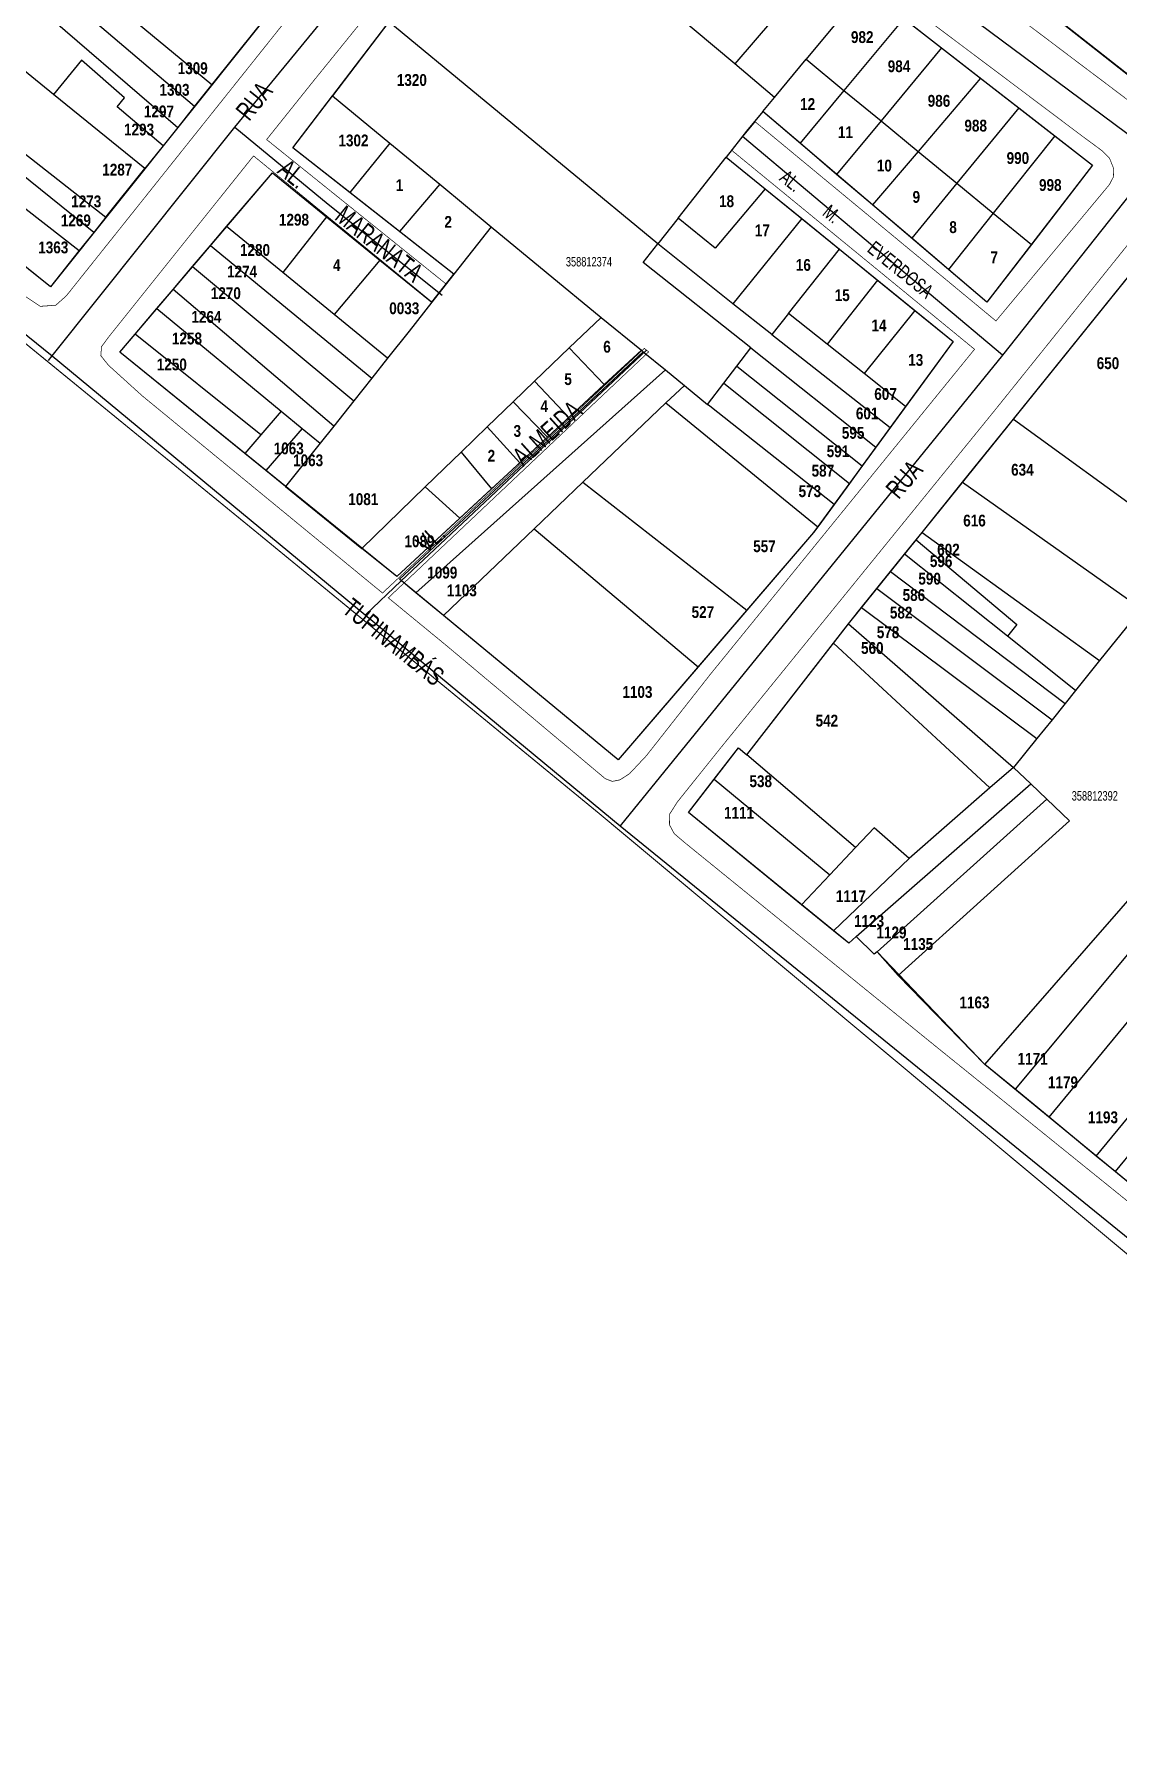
# Model space of a CAD drawing. Extents: x 200120 to 201962, y 4837541 to 4839252.
# Drawn here: x 201459.8 to 201689.9, y 4837547.8 to 4837910 of the extents above; entities that cross this region are included whole.
import ezdxf
from ezdxf.enums import TextEntityAlignment as Align

# ---------------------------------------------------------------- set-up
doc = ezdxf.new("R2010")
doc.units = 0
doc.header["$LTSCALE"] = 3
doc.header["$MEASUREMENT"] = 0
doc.linetypes.add('PHANTOMX2', pattern=[5, 2.5, -0.5, 0.5, -0.5, 0.5, -0.5])
for name, color, linetype in [('CD-MALHA-LOTES', 40, 'CONTINUOUS'), ('CD_TXT_QUADRA', 7, 'CONTINUOUS'), ('LM-LIM-SETOR-FISCAL', 7, 'CONTINUOUS'), ('RU-QUADRAS', 210, 'CONTINUOUS'), ('SV-EIXO-RUA-N-PAV', 6, 'CONTINUOUS'), ('SV-EIXO-RUA-PAV', 20, 'CONTINUOUS'), ('SV-RUA-NAO-PAV-S-GUIA-C-GUIA', 7, 'PHANTOMX2'), ('SV-RUA-PAVIM-S-GUIA-C-GUIA', 7, 'CONTINUOUS'), ('SV-TXT-RUA-N-PAV-S-GUIA-C-GUIA', 7, 'CONTINUOUS'), ('SV-TXT-RUA-PAV-S-GUIA-C-GUIA', 7, 'CONTINUOUS'), ('Th_NmrPort', 1, 'CONTINUOUS')]:
    doc.layers.add(name, color=color, linetype=linetype)
doc.styles.add('3588-12-2D_TXT$0$ARIAL', font='ARIAL.TTF')
doc.styles.add('ARIAL', font='ARIAL.TTF')
doc.styles.get("Standard").update_dxf_attribs({"font": 'swisscbo.ttf'})
doc.linetypes.add('Limite', pattern='A,20,-3,[130,ltypeshp.shx,S=6.35,R=0,X=0,Y=0],-3,20', length=46)

msp = doc.modelspace()

# ---------------------------------------------------------------- linework, layer by layer
at = {"layer": 'CD-MALHA-LOTES', "linetype": 'Continuous'}
for p, q in [((201463.7, 4837927.34), (201497.5, 4837899.33)), ((201627.73, 4837926.19), (201608.38, 4837903.71)), ((201460.47, 4837923.08), (201493.83, 4837894.74)), ((201608.38, 4837903.71), (201586.75, 4837921.88)), ((201636, 4837919.77), (201623.52, 4837904.7)), ((201457.2, 4837918.76), (201490.25, 4837890.26)), ((201511.87, 4837917.33), (201497.5, 4837899.33)), ((201535.05, 4837912.61), (201523.09, 4837896.95)), ((201592.07, 4837865.55), (201535.05, 4837912.61)), ((201644.24, 4837913.36), (201631.56, 4837898.1)), ((201644.24, 4837913.36), (201652.26, 4837907.12)), ((201698.5, 4837896.12), (201677.32, 4837912.77)), ((201463.94, 4837897.24), (201449.55, 4837908.93)), ((201652.26, 4837907.12), (201639.42, 4837891.65)), ((201652.26, 4837907.12), (201660.55, 4837900.68)), ((201469.83, 4837904.53), (201463.94, 4837897.24)), ((201478.97, 4837896.51), (201469.83, 4837904.53)), ((201616.82, 4837896.61), (201608.38, 4837903.71)), ((201616.82, 4837896.61), (201623.52, 4837904.7)), ((201623.52, 4837904.7), (201631.56, 4837898.1)), ((201497.5, 4837899.33), (201493.83, 4837894.74)), ((201631.56, 4837898.1), (201622.25, 4837886.9)), ((201631.56, 4837898.1), (201639.42, 4837891.65)), ((201660.55, 4837900.68), (201647.31, 4837885.17)), ((201660.55, 4837900.68), (201668.64, 4837894.39)), ((201483.28, 4837881.54), (201463.94, 4837897.24)), ((201477.41, 4837894.61), (201478.97, 4837896.51)), ((201487.14, 4837886.37), (201477.41, 4837894.61)), ((201493.83, 4837894.74), (201490.25, 4837890.26)), ((201514.68, 4837885.94), (201523.09, 4837896.95)), ((201523.09, 4837896.95), (201535.26, 4837886.92)), ((201614.35, 4837893.62), (201616.82, 4837896.61)), ((201668.64, 4837894.39), (201655.53, 4837878.42)), ((201668.64, 4837894.39), (201676.28, 4837888.45)), ((201449.56, 4837891.13), (201475.03, 4837871.2)), ((201614.35, 4837893.62), (201610.88, 4837889.44)), ((201622.25, 4837886.9), (201614.35, 4837893.62)), ((201639.42, 4837891.65), (201630.01, 4837880.3)), ((201639.42, 4837891.65), (201647.31, 4837885.17)), ((201472.44, 4837867.97), (201447.29, 4837888.22)), ((201490.25, 4837890.26), (201487.14, 4837886.37)), ((201610.88, 4837889.44), (201606.58, 4837883.98)), ((201676.28, 4837888.45), (201663.23, 4837872.09)), ((201676.28, 4837888.45), (201684.27, 4837882.24)), ((201487.14, 4837886.37), (201483.28, 4837881.54)), ((201526.79, 4837876.43), (201514.68, 4837885.94)), ((201535.26, 4837886.92), (201526.79, 4837876.43)), ((201535.26, 4837886.92), (201545.84, 4837878.2)), ((201596.38, 4837870.99), (201606.58, 4837883.98)), ((201606.58, 4837883.98), (201614.88, 4837877.23)), ((201630.01, 4837880.3), (201622.25, 4837886.9)), ((201647.31, 4837885.17), (201637.62, 4837873.83)), ((201647.31, 4837885.17), (201655.53, 4837878.42)), ((201475.03, 4837871.2), (201483.28, 4837881.54)), ((201500.63, 4837869.22), (201510.36, 4837880.63)), ((201510.36, 4837880.63), (201521.82, 4837871.32)), ((201637.62, 4837873.83), (201630.01, 4837880.3)), ((201684.27, 4837882.24), (201671.32, 4837865.46)), ((201537.27, 4837868.19), (201526.79, 4837876.43)), ((201545.84, 4837878.2), (201537.27, 4837868.19)), ((201545.84, 4837878.2), (201556.74, 4837869.2)), ((201614.88, 4837877.23), (201604.24, 4837864.67)), ((201614.88, 4837877.23), (201622.63, 4837870.93)), ((201655.53, 4837878.42), (201645.95, 4837866.74)), ((201655.53, 4837878.42), (201663.23, 4837872.09)), ((201454.59, 4837875.71), (201469.38, 4837864.14)), ((201645.95, 4837866.74), (201637.62, 4837873.83)), ((201475.03, 4837871.2), (201472.44, 4837867.97)), ((201497.21, 4837865.21), (201500.63, 4837869.22)), ((201512.53, 4837859.5), (201500.63, 4837869.22)), ((201521.82, 4837871.32), (201512.53, 4837859.5)), ((201521.82, 4837871.32), (201533.15, 4837862.13)), ((201556.74, 4837869.2), (201548.82, 4837859.12)), ((201556.74, 4837869.2), (201580.04, 4837849.99)), ((201596.38, 4837870.99), (201592.07, 4837865.55)), ((201604.24, 4837864.67), (201596.38, 4837870.99)), ((201622.63, 4837870.93), (201607.99, 4837852.88)), ((201622.63, 4837870.93), (201630.6, 4837864.45)), ((201663.23, 4837872.09), (201653.7, 4837860.15)), ((201663.23, 4837872.09), (201671.32, 4837865.46)), ((201463.27, 4837856.48), (201449.01, 4837867.94)), ((201472.44, 4837867.97), (201469.38, 4837864.14)), ((201493.42, 4837860.76), (201497.21, 4837865.21)), ((201497.21, 4837865.21), (201531.4, 4837837.07)), ((201548.82, 4837859.12), (201537.27, 4837868.19)), ((201588.97, 4837861.61), (201592.07, 4837865.55)), ((201607.99, 4837852.88), (201592.07, 4837865.55)), ((201653.7, 4837860.15), (201645.95, 4837866.74)), ((201671.32, 4837865.46), (201661.86, 4837853.21)), ((201469.38, 4837864.14), (201463.27, 4837856.48)), ((201533.15, 4837862.13), (201523.47, 4837850.56)), ((201533.15, 4837862.13), (201544.15, 4837853.19)), ((201611.82, 4837843.49), (201588.97, 4837861.61)), ((201619.77, 4837850.79), (201630.6, 4837864.45)), ((201630.6, 4837864.45), (201638.67, 4837857.9)), ((201489.27, 4837855.9), (201493.42, 4837860.76)), ((201493.42, 4837860.76), (201527.58, 4837832.27)), ((201523.47, 4837850.56), (201512.53, 4837859.5)), ((201548.82, 4837859.12), (201544.15, 4837853.19)), ((201661.86, 4837853.21), (201653.7, 4837860.15)), ((201667.49, 4837828.4), (201692.23, 4837859.09)), ((201485.82, 4837851.85), (201489.27, 4837855.9)), ((201523.34, 4837826.92), (201489.27, 4837855.9)), ((201638.67, 4837857.9), (201627.99, 4837844.28)), ((201638.67, 4837857.9), (201646.6, 4837851.45)), ((201481.21, 4837846.45), (201485.82, 4837851.85)), ((201485.82, 4837851.85), (201512.19, 4837830.11)), ((201544.15, 4837853.19), (201539.32, 4837847.04)), ((201616.26, 4837846.36), (201607.99, 4837852.88)), ((201619.77, 4837850.79), (201616.26, 4837846.36)), ((201627.99, 4837844.28), (201619.77, 4837850.79)), ((201646.6, 4837851.45), (201635.86, 4837838.05)), ((201646.6, 4837851.45), (201654.69, 4837844.88)), ((201534.78, 4837841.33), (201523.47, 4837850.56)), ((201573.28, 4837843.5), (201580.04, 4837849.99)), ((201580.04, 4837849.99), (201588.59, 4837843.01)), ((201477.95, 4837842.63), (201481.21, 4837846.45)), ((201507.88, 4837825.07), (201481.21, 4837846.45)), ((201539.32, 4837847.04), (201534.78, 4837841.33)), ((201565.93, 4837836.43), (201573.28, 4837843.5)), ((201573.28, 4837843.5), (201580.73, 4837835.74)), ((201608.85, 4837839.62), (201611.82, 4837843.49)), ((201611.82, 4837843.49), (201638.34, 4837822.47)), ((201616.26, 4837846.36), (201641.35, 4837826.6)), ((201635.86, 4837838.05), (201627.99, 4837844.28)), ((201654.69, 4837844.88), (201644.63, 4837831.1)), ((201504.5, 4837821.12), (201477.95, 4837842.63)), ((201534.78, 4837841.33), (201531.4, 4837837.07)), ((201537.26, 4837794.48), (201588.99, 4837842.68)), ((201588.59, 4837843.01), (201580.73, 4837835.74)), ((201588.59, 4837843.01), (201588.99, 4837842.68)), ((201588.99, 4837842.68), (201593.68, 4837838.85)), ((201531.4, 4837837.07), (201527.58, 4837832.27)), ((201593.68, 4837838.85), (201540.75, 4837791.6)), ((201563.64, 4837834.24), (201565.93, 4837836.43)), ((201565.93, 4837836.43), (201573.2, 4837828.78)), ((201593.68, 4837838.85), (201597.71, 4837835.56)), ((201606.1, 4837836.02), (201608.85, 4837839.62)), ((201608.85, 4837839.62), (201635.45, 4837818.52)), ((201644.63, 4837831.1), (201635.86, 4837838.05)), ((201561.38, 4837832.06), (201563.64, 4837834.24)), ((201580.73, 4837835.74), (201573.2, 4837828.78)), ((201593.81, 4837831.83), (201597.71, 4837835.56)), ((201597.71, 4837835.56), (201602.65, 4837831.52)), ((201602.65, 4837831.52), (201606.1, 4837836.02)), ((201606.1, 4837836.02), (201632.7, 4837814.74)), ((201512.19, 4837830.11), (201507.88, 4837825.07)), ((201512.19, 4837830.11), (201516.68, 4837826.41)), ((201527.58, 4837832.27), (201523.34, 4837826.92)), ((201555.91, 4837826.78), (201561.38, 4837832.06)), ((201561.38, 4837832.06), (201568.69, 4837824.6)), ((201576.21, 4837815.02), (201593.81, 4837831.83)), ((201593.81, 4837831.83), (201626.02, 4837805.59)), ((201603.1, 4837831.15), (201602.65, 4837831.52)), ((201629.47, 4837810.32), (201603.1, 4837831.15)), ((201644.63, 4837831.1), (201641.35, 4837826.6)), ((201516.68, 4837826.41), (201508.96, 4837817.5)), ((201516.68, 4837826.41), (201520.46, 4837823.3)), ((201523.34, 4837826.92), (201520.46, 4837823.3)), ((201550.34, 4837821.41), (201555.91, 4837826.78)), ((201555.91, 4837826.78), (201562.8, 4837819.16)), ((201573.2, 4837828.78), (201568.69, 4837824.6)), ((201641.35, 4837826.6), (201638.34, 4837822.47)), ((201656.72, 4837815.04), (201667.49, 4837828.4)), ((201667.49, 4837828.4), (201704.71, 4837801.4)), ((201507.88, 4837825.07), (201504.5, 4837821.12)), ((201520.46, 4837823.3), (201513.15, 4837814.11)), ((201568.69, 4837824.6), (201562.8, 4837819.16)), ((201638.34, 4837822.47), (201635.45, 4837818.52)), ((201508.96, 4837817.5), (201504.5, 4837821.12)), ((201546.77, 4837817.96), (201550.34, 4837821.41)), ((201550.34, 4837821.41), (201556.83, 4837813.65)), ((201562.8, 4837819.16), (201556.83, 4837813.65)), ((201635.45, 4837818.52), (201632.7, 4837814.74)), ((201513.15, 4837814.11), (201508.96, 4837817.5)), ((201542.72, 4837814.03), (201546.77, 4837817.96)), ((201565.85, 4837805.13), (201576.21, 4837815.02)), ((201576.21, 4837815.02), (201610.96, 4837787.89)), ((201632.7, 4837814.74), (201629.47, 4837810.32)), ((201648.12, 4837804.38), (201656.72, 4837815.04)), ((201656.72, 4837815.04), (201694.56, 4837788.23)), ((201513.15, 4837814.11), (201529.32, 4837801.01)), ((201529.32, 4837801.01), (201542.72, 4837814.03)), ((201542.72, 4837814.03), (201550.07, 4837807.4)), ((201556.83, 4837813.65), (201550.07, 4837807.4)), ((201550.07, 4837807.4), (201536.7, 4837795.03)), ((201629.47, 4837810.32), (201626.02, 4837805.59)), ((201546.61, 4837786.75), (201565.85, 4837805.13)), ((201565.85, 4837805.13), (201600.62, 4837775.88)), ((201625.11, 4837804.34), (201610.96, 4837787.89)), ((201626.02, 4837805.59), (201625.11, 4837804.34)), ((201646.89, 4837802.85), (201648.12, 4837804.38)), ((201648.12, 4837804.38), (201685.78, 4837777.21)), ((201536.7, 4837795.03), (201529.32, 4837801.01)), ((201644.41, 4837799.77), (201646.89, 4837802.85)), ((201646.89, 4837802.85), (201668.25, 4837784.87)), ((201641.46, 4837796.12), (201644.41, 4837799.77)), ((201666.24, 4837782.37), (201644.41, 4837799.77)), ((201540.75, 4837791.6), (201537.26, 4837794.48)), ((201638.52, 4837792.47), (201641.46, 4837796.12)), ((201641.46, 4837796.12), (201678.45, 4837768.11)), ((201546.61, 4837786.75), (201540.75, 4837791.6)), ((201635.27, 4837788.44), (201638.52, 4837792.47)), ((201638.52, 4837792.47), (201675.7, 4837764.69)), ((201583.64, 4837756.14), (201546.61, 4837786.75)), ((201610.96, 4837787.89), (201600.62, 4837775.88)), ((201632.77, 4837785.34), (201635.27, 4837788.44)), ((201635.27, 4837788.44), (201672.48, 4837760.7)), ((201692.66, 4837785.76), (201685.78, 4837777.21)), ((201629.35, 4837780.94), (201632.53, 4837785.03)), ((201632.53, 4837785.03), (201632.77, 4837785.34)), ((201632.53, 4837785.03), (201667.55, 4837754.57)), ((201668.25, 4837784.87), (201666.24, 4837782.37)), ((201680.67, 4837770.86), (201666.24, 4837782.37)), ((201610.94, 4837757.24), (201629.35, 4837780.94)), ((201629.35, 4837780.94), (201662.53, 4837750.21)), ((201600.62, 4837775.88), (201583.64, 4837756.14)), ((201685.78, 4837777.21), (201680.67, 4837770.86)), ((201678.45, 4837768.11), (201675.7, 4837764.69)), ((201680.67, 4837770.86), (201678.45, 4837768.11)), ((201675.7, 4837764.69), (201672.48, 4837760.7)), ((201672.48, 4837760.7), (201667.55, 4837754.57)), ((201604.03, 4837752.08), (201609.17, 4837758.75)), ((201609.17, 4837758.75), (201610.94, 4837757.24)), ((201634.02, 4837737.6), (201610.94, 4837757.24)), ((201667.55, 4837754.57), (201662.53, 4837750.21)), ((201667.55, 4837754.57), (201671.16, 4837751.12)), ((201598.56, 4837744.98), (201604.03, 4837752.08)), ((201604.03, 4837752.08), (201628.56, 4837731.81)), ((201634.16, 4837718.71), (201671.16, 4837751.12)), ((201662.53, 4837750.21), (201645.36, 4837735.28)), ((201671.16, 4837751.12), (201674.58, 4837747.84)), ((201638.59, 4837715.48), (201674.58, 4837747.84)), ((201674.58, 4837747.84), (201679.4, 4837743.23)), ((201622.58, 4837725.46), (201598.56, 4837744.98)), ((201679.4, 4837743.23), (201643.07, 4837710.43)), ((201637.93, 4837741.75), (201634.02, 4837737.6)), ((201645.36, 4837735.28), (201637.93, 4837741.75)), ((201634.02, 4837737.6), (201628.56, 4837731.81)), ((201645.36, 4837735.28), (201629.35, 4837719.95)), ((201661.45, 4837691.61), (201699.56, 4837735.25)), ((201628.56, 4837731.81), (201622.58, 4837725.46)), ((201705.07, 4837730.98), (201667.87, 4837686.34)), ((201629.35, 4837719.95), (201622.58, 4837725.46)), ((201632.58, 4837717.33), (201629.35, 4837719.95)), ((201634.16, 4837718.71), (201632.58, 4837717.33)), ((201637.99, 4837714.95), (201634.16, 4837718.71)), ((201638.59, 4837715.48), (201637.99, 4837714.95)), ((201643.07, 4837710.43), (201638.59, 4837715.48)), ((201661.45, 4837691.61), (201643.07, 4837710.43)), ((201675.09, 4837680.39), (201699.85, 4837710.48)), ((201685.07, 4837672.18), (201707.34, 4837699.22)), ((201711.35, 4837696.1), (201689.09, 4837668.88)), ((201667.87, 4837686.34), (201661.45, 4837691.61)), ((201675.09, 4837680.39), (201667.87, 4837686.34)), ((201685.07, 4837672.18), (201675.09, 4837680.39)), ((201689.09, 4837668.88), (201685.07, 4837672.18)), ((201693.1, 4837665.58), (201689.09, 4837668.88))]:
    msp.add_line(p, q, dxfattribs=at)
at = {"layer": 'LM-LIM-SETOR-FISCAL', "linetype": 'Limite', "ltscale": 0.1, "const_width": 0.25}
msp.add_lwpolyline([(201798.93, 4838229.75), (201783.06, 4838223.87), (201823.61, 4838168.46), (201842.84, 4838140.99), (201862.71, 4838114.09), (201890.55, 4838098.52), (201916.78, 4838054.69), (201935.55, 4838022.18), (201944.37, 4838013.43), (201961.97, 4837996.38), (201955.8, 4837987.86), (201950.51, 4837976.98), (201929.83, 4837902.32), (201923.4, 4837882.59), (201911.55, 4837842.75), (201890.06, 4837771.54), (201857.04, 4837675.61), (201850.63, 4837650.2), (201815.59, 4837547.98), (201579.65, 4837744.79), (201506.91, 4837804.48), (201315.19, 4837961.05)], dxfattribs=at)
at = {"layer": 'RU-QUADRAS', "color": 6, "linetype": 'Continuous'}
for points in [[(201356.98, 4837941.84), (201451.21, 4838055.71), (201454.11, 4838055.89), (201525.06, 4838003.15), (201558.92, 4837976.25), (201537.41, 4837948.54), (201505.03, 4837973.63), (201502.44, 4837970.54), (201534.72, 4837945.94), (201463.27, 4837856.48)], [(201661.27, 4837925.39), (201701.78, 4837971.8), (201736.53, 4837944.31), (201698.5, 4837896.12)], [(201477.95, 4837842.63), (201510.36, 4837880.63), (201544.15, 4837853.19), (201548.82, 4837859.12), (201514.68, 4837885.94), (201576.09, 4837966.34), (201684.27, 4837882.24), (201661.86, 4837853.21), (201614.35, 4837893.62), (201610.88, 4837889.44), (201606.58, 4837883.98), (201654.69, 4837844.88), (201625.11, 4837804.34), (201583.64, 4837756.14), (201537.26, 4837794.48), (201588.99, 4837842.68), (201588.59, 4837843.01), (201536.7, 4837795.03)], [(201598.56, 4837744.98), (201609.17, 4837758.75), (201610.94, 4837757.24), (201632.77, 4837785.34), (201701.99, 4837871.19), (201749.26, 4837833.63), (201718.67, 4837792.69), (201704.98, 4837775.78), (201707.22, 4837773.96), (201752.26, 4837828.24), (201805.56, 4837785.34), (201769.76, 4837743.5), (201723.52, 4837783.64), (201722.08, 4837781.92), (201767.9, 4837741.92), (201702.22, 4837658.07), (201661.45, 4837691.61), (201638.59, 4837715.48), (201637.99, 4837714.95), (201634.16, 4837718.71), (201632.58, 4837717.33)]]:
    msp.add_lwpolyline(points, close=True, dxfattribs=at)
at = {"layer": 'SV-EIXO-RUA-N-PAV'}
msp.add_lwpolyline([(201502.36, 4837890.28), (201522.15, 4837874.01), (201546.32, 4837854.67)], dxfattribs=at)
at = {"layer": 'SV-EIXO-RUA-PAV'}
for points in [[(201876.96, 4837736.87), (201871.27, 4837741.63), (201819.68, 4837784.06), (201816.21, 4837786.98), (201698.43, 4837883.91), (201653.11, 4837917.6), (201620.76, 4837942.44), (201572.53, 4837979.68), (201449.56, 4838070.71), (201325.77, 4838164.65), (201279.81, 4838200.11), (201249.4, 4838222.76), (201202.96, 4838257.34), (201159.2, 4838289.98)], [(201462.82, 4837840.83), (201463.63, 4837841.81), (201502.36, 4837890.28), (201544.25, 4837941.28), (201572.53, 4837979.68), (201598.35, 4838010.19), (201648.81, 4838072.02), (201671.01, 4838097.85), (201705.28, 4838142.72), (201723.66, 4838165.64), (201737.49, 4838182.88), (201757.15, 4838207.14), (201768.45, 4838218.44), (201779.33, 4838224.71), (201795.56, 4838229.31), (201844.24, 4838232.12)], [(201873.43, 4838102.76), (201825.66, 4838043.44), (201794.58, 4838003.62), (201775.17, 4837978.71), (201754.4, 4837952.6), (201744.67, 4837940.7), (201698.43, 4837883.91), (201665.19, 4837841.98), (201584.12, 4837742.18), (201584.11, 4837742.17)], [(201159.2, 4838089.84), (201163.85, 4838085.97), (201174.55, 4838076.89), (201184.61, 4838068.39), (201223.82, 4838035.29), (201343.74, 4837939.61), (201395.67, 4837896.65), (201463.63, 4837841.81), (201584.12, 4837742.18), (201703.06, 4837645.64), (201765.46, 4837593.92)], [(201665.19, 4837841.98), (201610.05, 4837888.34)], [(201530.05, 4837786.89), (201537.68, 4837794.12), (201589.69, 4837843.02)]]:
    msp.add_lwpolyline(points, dxfattribs=at)
at = {"layer": 'SV-RUA-NAO-PAV-S-GUIA-C-GUIA', "const_width": 0.15}
for points in [[(201509.11, 4837887.68), (201547.21, 4837857.03)], [(201544.21, 4837853.23), (201506.34, 4837884.22)]]:
    msp.add_lwpolyline(points, dxfattribs=at)
at = {"layer": 'SV-RUA-PAVIM-S-GUIA-C-GUIA', "const_width": 0.15}
for points in [[(201457.3, 4837854.86), (201461.11, 4837852.32), (201464.4, 4837852.56), (201466.65, 4837854.57), (201511.96, 4837911.36), (201537.99, 4837943.45), (201502.43, 4837970.5), (201505.13, 4837973.56), (201510.36, 4837969.51), (201514.17, 4837966.55), (201520.39, 4837961.73), (201540.3, 4837946.3), (201561.63, 4837972.59), (201562.49, 4837974.07), (201562.97, 4837975.85), (201562.56, 4837977.69), (201560.91, 4837979.4), (201555.01, 4837984.28), (201497.42, 4838027.9), (201455.86, 4838059.32)], [(201509.11, 4837887.68), (201519.01, 4837900.05), (201564.87, 4837956.67)], [(201657.87, 4837921.62), (201695.94, 4837892.91), (201697.2, 4837892.39), (201699.44, 4837892.76), (201701.48, 4837894.63), (201713.15, 4837909.35), (201739.89, 4837942.52)], [(201640.18, 4837919.9), (201682.19, 4837888.34), (201686.18, 4837885.4), (201687.89, 4837883.7), (201688.76, 4837881.52), (201688.71, 4837879.77), (201687.86, 4837878.14), (201663.8, 4837849.22), (201612.75, 4837891.43), (201607.73, 4837885.42), (201659.25, 4837843.22), (201603.32, 4837774.43), (201589.64, 4837757.03), (201586.06, 4837753.22), (201584.01, 4837751.91), (201582.42, 4837751.61), (201580.95, 4837752.17), (201547.18, 4837780.46), (201534.92, 4837790.52), (201590.13, 4837842.66), (201589.22, 4837843.41), (201581.19, 4837835.9), (201573.65, 4837828.86), (201568.85, 4837824.38), (201562.71, 4837818.65), (201556.96, 4837813.27), (201550.73, 4837807.46), (201533.69, 4837791.54), (201482.73, 4837833.35), (201475.57, 4837839.83), (201473.95, 4837841.86), (201474.09, 4837843.75), (201475.57, 4837845.78), (201506.34, 4837884.22)], [(201699.6, 4837656.23), (201651.25, 4837695.25), (201597.71, 4837738.69), (201595.56, 4837740.53), (201594.55, 4837742.4), (201594.58, 4837744.66), (201596.24, 4837747.26), (201605.33, 4837758.61), (201663.79, 4837830.58), (201697.03, 4837871.95)]]:
    msp.add_lwpolyline(points, dxfattribs=at)

# ---------------------------------------------------------------- texts
at = {"layer": 'CD_TXT_QUADRA', "color": 7, "linetype": 'Continuous', "style": 'ARIAL', "width": 0.7}
for s, p in [('358812374', (201572.58, 4837860.78)), ('358812392', (201679.86, 4837747.54))]:
    msp.add_text(s, height=2, dxfattribs=at).set_placement(p)
at = {"layer": 'SV-TXT-RUA-N-PAV-S-GUIA-C-GUIA', "style": '3588-12-2D_TXT$0$ARIAL', "width": 0.7}
for s, rotation, p in [('AL.         MARANATA', 321, (201511.15, 4837880.72)), ('VL.                    ALMEIDA', 42.0027, (201543.03, 4837799.74))]:
    msp.add_text(s, height=4, rotation=rotation, dxfattribs=at).set_placement(p)
at = {"layer": 'SV-TXT-RUA-PAV-S-GUIA-C-GUIA', "width": 0.7}
for s, height, rotation, style, p in [('RUA', 4, 51, 'ARIAL', (201505.4, 4837891.41)), ('AL.         M.           EVERDOSA', 3, 321, 'ARIAL', (201617.66, 4837879.15)), ('RUA', 4, 49.342, '3588-12-2D_TXT$0$ARIAL', (201643.15, 4837811.22)), ('TUPINAMBÁS', 4, 321, 'ARIAL', (201524.9, 4837787.61))]:
    msp.add_text(s, height=height, rotation=rotation, dxfattribs=dict(at, style=style)).set_placement(p)
at = {"layer": 'Th_NmrPort', "color": 1}
for s, p in [('982', (201633.04, 4837909.4)), ('1309', (201490.25, 4837902.81)), ('1320', (201536.73, 4837900.31)), ('984', (201640.84, 4837903.22)), ('1303', (201486.39, 4837898.23)), ('1297', (201483.09, 4837893.64)), ('12', (201622.26, 4837895.21)), ('986', (201649.32, 4837895.89)), ('1293', (201478.87, 4837889.8)), ('988', (201657.11, 4837890.63)), ('1302', (201524.35, 4837887.49)), ('11', (201630.29, 4837889.26)), ('10', (201638.54, 4837882.16)), ('990', (201666.06, 4837883.76)), ('1287', (201474.26, 4837881.3)), ('1', (201536.5, 4837878)), ('9', (201646.11, 4837875.52)), ('998', (201672.93, 4837878.04)), ('1273', (201467.67, 4837874.58)), ('18', (201605.07, 4837874.61)), ('1269', (201465.47, 4837870.55)), ('1298', (201511.73, 4837870.68)), ('2', (201546.82, 4837870.22)), ('17', (201612.64, 4837868.43)), ('8', (201653.9, 4837869.11)), ('1363', (201460.68, 4837864.81)), ('1280', (201503.47, 4837864.27)), ('4', (201523.2, 4837861.06)), ('16', (201621.35, 4837861.1)), ('7', (201662.62, 4837862.7)), ('1274', (201500.72, 4837859.69)), ('1270', (201497.28, 4837855.11)), ('15', (201629.6, 4837854.69)), ('1264', (201493.16, 4837850.08)), ('0033', (201535.12, 4837851.91)), ('14', (201637.4, 4837848.28)), ('1258', (201489.03, 4837845.5)), ('6', (201580.51, 4837843.75)), ('1250', (201485.82, 4837840)), ('13', (201645.19, 4837840.96)), ('650', (201685.16, 4837840.27)), ('5', (201572.25, 4837836.89)), ('607', (201637.99, 4837833.74)), ('4', (201567.21, 4837831.17)), ('601', (201634.09, 4837829.62)), ('3', (201561.48, 4837825.9)), ('595', (201631.11, 4837825.5)), ('1063', (201510.61, 4837822.2)), ('2', (201555.98, 4837820.64)), ('591', (201627.9, 4837821.6)), ('1063', (201514.73, 4837819.68)), ('587', (201624.69, 4837817.48)), ('634', (201667.01, 4837817.68)), ('1081', (201526.43, 4837811.44)), ('573', (201621.94, 4837813.13)), ('616', (201656.85, 4837806.9)), ('1089', (201538.35, 4837802.51)), ('557', (201612.31, 4837801.46)), ('602', (201651.33, 4837800.74)), ('1099', (201543.19, 4837795.87)), ('596', (201649.78, 4837798.3)), ('1103', (201547.33, 4837792.1)), ('590', (201647.34, 4837794.58)), ('586', (201644, 4837791.12)), ('527', (201599.24, 4837787.5)), ('582', (201641.3, 4837787.39)), ('578', (201638.52, 4837783.22)), ('560', (201635.18, 4837779.88)), ('1103', (201584.57, 4837770.56)), ('542', (201625.54, 4837764.48)), ('538', (201611.52, 4837751.64)), ('1111', (201606.12, 4837744.96)), ('1117', (201629.84, 4837727.27)), ('1123', (201633.7, 4837722.01)), ('1129', (201638.45, 4837719.57)), ('1135', (201644.11, 4837717.13)), ('1163', (201656.05, 4837704.74)), ('1171', (201668.39, 4837692.8)), ('1179', (201674.82, 4837687.8)), ('1193', (201683.3, 4837680.39))]:
    msp.add_text(s, height=2.5, dxfattribs=at).set_placement(p, align=Align.MIDDLE_LEFT)

doc.saveas('drawing.dxf')
